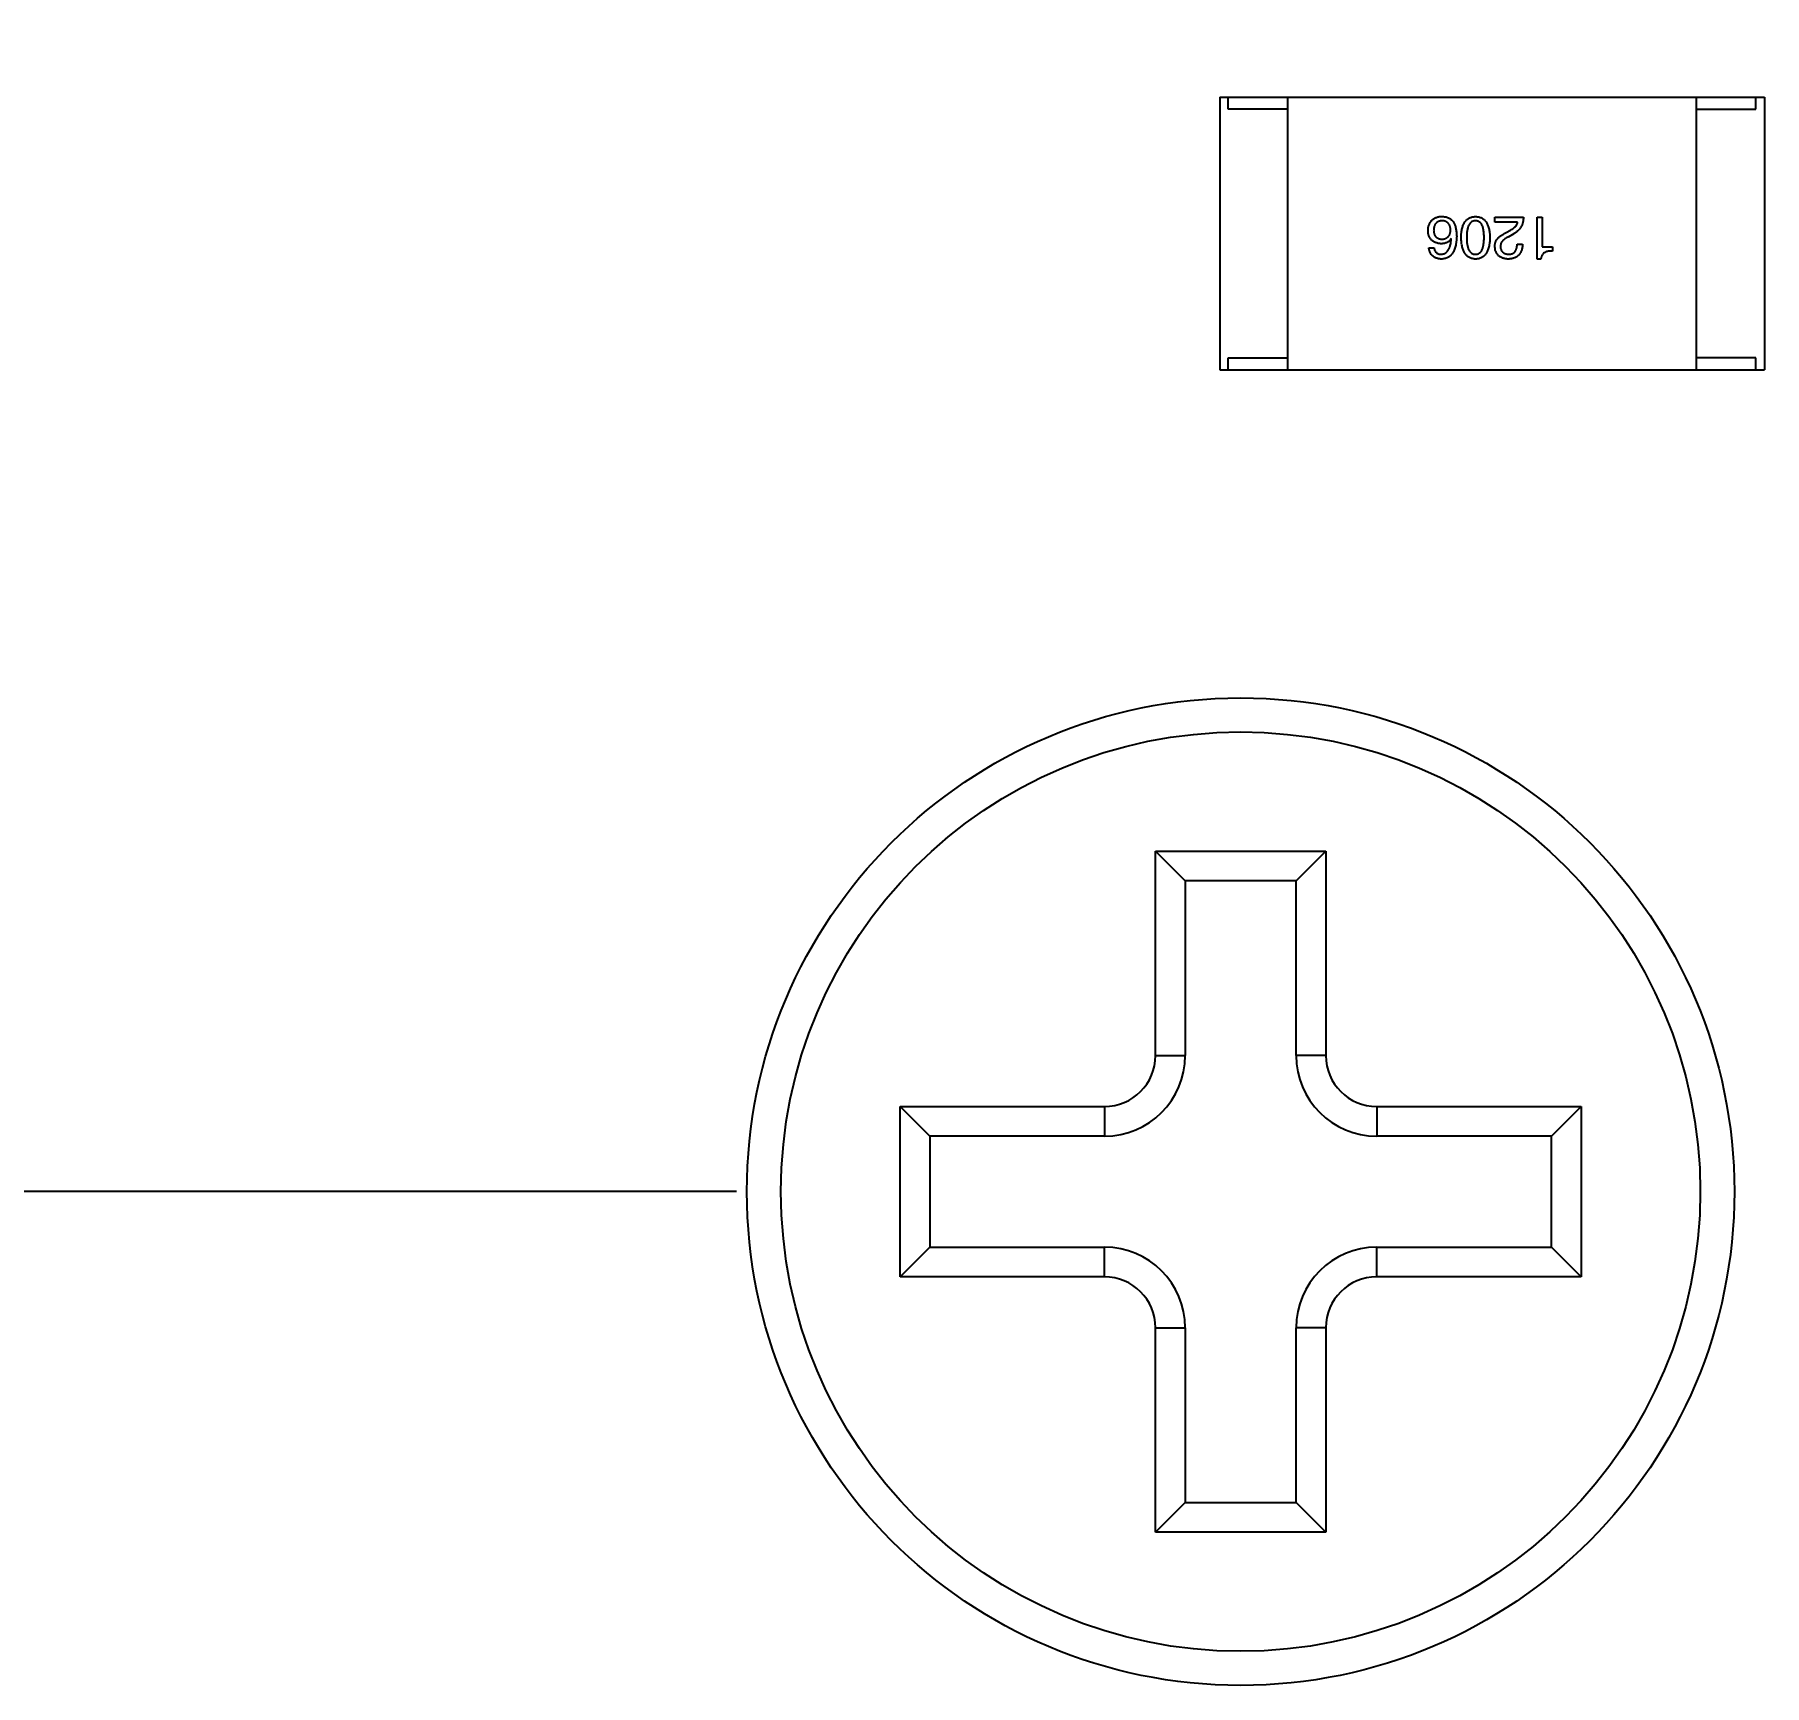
# Model space of a CAD drawing. Header units: inches. Extents: x -36 to 490, y -51 to 98.
# Drawn here: x 341.72 to 351.88, y -9.96 to -0.26 of the extents above; entities that cross this region are included whole.
import ezdxf

# ---------------------------------------------------------------- set-up
doc = ezdxf.new("R2010")
doc.units = ezdxf.units.IN
doc.header["$LTSCALE"] = 1.21
doc.header["$MEASUREMENT"] = 0
doc.header["$PDMODE"] = 3
doc.header["$PDSIZE"] = 0.3125
doc.layers.get('0').update_dxf_attribs({"linetype": 'CONTINUOUS'})
doc.layers.get('Defpoints').update_dxf_attribs({"linetype": 'CONTINUOUS'})
doc.layers.add('DIM', color=3, linetype='CONTINUOUS')
doc.styles.get("Standard").update_dxf_attribs({"font": 'txt', "width": 0.8})
doc.dimstyles.get("Standard").update_dxf_attribs({"dimtxt": 0.15625, "dimasz": 0.1875, "dimexe": 0.125, "dimexo": 0.0625, "dimgap": 0.09, "dimtad": 0, "dimtih": 1, "dimtoh": 1, "dimzin": 4, "dimdsep": 46, "dimtxsty": 'Standard', "dimblk": '_FILLED', "dimblk1": '_FILLED', "dimblk2": '_FILLED', "dimcen": 0.09, "dimazin": 1, "dimtp": 0.01, "dimtm": 0.01, "dimtfac": 1, "dimtofl": 0, "dimtmove": 0, "dimatfit": 3, "dimldrblk": '_FILLED', "dimfxl": 1, "dimtolj": 1, "dimtzin": 4, "dimarcsym": 0})

# ---------------------------------------------------------------- blocks, each defined once
blk = doc.blocks.new('_FILLED')
at = {"color": 0, "linetype": 'ByBlock'}
blk.add_solid([(0, 0), (-1, 0.1667), (-1, -0.1667)], dxfattribs=at)
blk = doc.blocks.new('*D84')
at = {"layer": 'Defpoints', "color": 0}
for p in [(345.9, 41.939), (282.734, -7.061), (345.9, -7.061)]:
    blk.add_point(p, dxfattribs=at)
at = {"layer": 'DIM', "color": 0, "lineweight": -2}
for p, q in [((345.838, 41.939), (282.609, 41.939)), ((282.734, 39.439), (282.734, 21.196)), ((282.734, -4.561), (282.734, 13.682)), ((345.838, -7.061), (282.609, -7.061))]:
    blk.add_line(p, q, dxfattribs=at)
at = {"layer": 'DIM', "color": 0, "lineweight": -2, "xscale": 2.5, "yscale": 2.5, "zscale": 2.5}
for p, rotation in [((282.734, 41.939), 90), ((282.734, -7.061), 270)]:
    blk.add_blockref('_FILLED', p, dxfattribs=dict(at, rotation=rotation))
at = {"layer": 'DIM', "color": 0, "insert": (282.734, 17.439), "char_height": 2.5, "attachment_point": 5, "rotation": 90}
blk.add_mtext('\\A1;49.00', dxfattribs=at)

msp = doc.modelspace()

# ---------------------------------------------------------------- linework, layer by layer
at = {"color": 7, "linetype": 'Continuous'}
for p, q in [((348.677, -0.633), (348.677, -2.233)), ((348.677, -0.633), (351.877, -0.633)), ((348.727, -0.703), (348.727, -0.633)), ((349.077, -0.703), (348.727, -0.703)), ((349.077, -2.233), (349.077, -0.633)), ((351.477, -2.233), (351.477, -0.633)), ((351.477, -0.703), (351.827, -0.703)), ((351.827, -0.703), (351.827, -0.633)), ((351.877, -0.633), (351.877, -2.233)), ((350.293, -1.366), (350.293, -1.338)), ((350.293, -1.338), (350.461, -1.338)), ((350.427, -1.366), (350.293, -1.366)), ((350.36, -1.428), (350.386, -1.413)), ((350.541, -1.584), (350.541, -1.338)), ((350.541, -1.338), (350.572, -1.338)), ((350.572, -1.338), (350.572, -1.511)), ((349.906, -1.518), (349.936, -1.518)), ((350.037, -1.465), (350.036, -1.463)), ((350.404, -1.435), (350.371, -1.454)), ((350.424, -1.495), (350.456, -1.495)), ((350.572, -1.511), (350.631, -1.511)), ((350.631, -1.511), (350.631, -1.536)), ((350.564, -1.584), (350.541, -1.584)), ((348.677, -2.233), (351.877, -2.233)), ((348.727, -2.233), (348.727, -2.163)), ((348.727, -2.163), (349.077, -2.163)), ((351.827, -2.163), (351.477, -2.163)), ((351.827, -2.233), (351.827, -2.163)), ((348.3, -5.061), (348.474, -5.235)), ((348.3, -6.261), (348.3, -5.061)), ((348.3, -5.061), (349.3, -5.061)), ((349.3, -5.061), (349.126, -5.235)), ((349.3, -5.061), (349.3, -6.261)), ((348.474, -5.235), (348.474, -6.261)), ((349.126, -5.235), (348.474, -5.235)), ((349.126, -6.261), (349.126, -5.235)), ((348.3, -6.261), (348.474, -6.261)), ((349.3, -6.261), (349.126, -6.261)), ((346.8, -7.561), (346.8, -6.561)), ((346.8, -6.561), (346.974, -6.735)), ((346.8, -6.561), (348, -6.561)), ((348, -6.561), (348, -6.735)), ((349.6, -6.561), (349.6, -6.735)), ((349.6, -6.561), (350.8, -6.561)), ((350.8, -6.561), (350.626, -6.735)), ((350.8, -6.561), (350.8, -7.561)), ((346.974, -6.735), (346.974, -7.387)), ((348, -6.735), (346.974, -6.735)), ((350.626, -6.735), (349.6, -6.735)), ((350.626, -7.387), (350.626, -6.735)), ((346.8, -7.561), (346.974, -7.387)), ((346.974, -7.387), (348, -7.387)), ((348, -7.561), (348, -7.387)), ((349.6, -7.561), (349.6, -7.387)), ((349.6, -7.387), (350.626, -7.387)), ((350.8, -7.561), (350.626, -7.387)), ((348, -7.561), (346.8, -7.561)), ((350.8, -7.561), (349.6, -7.561)), ((348.3, -9.061), (348.3, -7.861)), ((348.3, -7.861), (348.474, -7.861)), ((348.474, -7.861), (348.474, -8.887)), ((349.126, -8.887), (349.126, -7.861)), ((349.3, -7.861), (349.126, -7.861)), ((349.3, -7.861), (349.3, -9.061)), ((348.3, -9.061), (348.474, -8.887)), ((348.474, -8.887), (349.126, -8.887)), ((349.3, -9.061), (349.126, -8.887)), ((349.3, -9.061), (348.3, -9.061))]:
    msp.add_line(p, q, dxfattribs=at)
for radius in [2.9, 2.7]:
    msp.add_circle((348.8, -7.061), radius, dxfattribs=at)
for centre, radius, start, end in [((348, -6.261), 0.474, 270, 0), ((348, -6.261), 0.3, 270, 0), ((349.6, -6.261), 0.474, 180, 270), ((349.6, -6.261), 0.3, 180, 270), ((348, -7.861), 0.474, 0, 90), ((349.6, -7.861), 0.474, 90, 180), ((348, -7.861), 0.3, 0, 90), ((349.6, -7.861), 0.3, 90, 180)]:
    msp.add_arc(centre, radius, start, end, dxfattribs=at)
for points, knots in [([(349.901, -1.416), (349.901, -1.413), (349.901, -1.407), (349.902, -1.398), (349.904, -1.39), (349.907, -1.382), (349.91, -1.375), (349.914, -1.368), (349.919, -1.361), (349.923, -1.356), (349.925, -1.354)], [0, 0, 0, 0, 0.12904, 0.253809, 0.377066, 0.499122, 0.621469, 0.744665, 0.870607, 1, 1, 1, 1]), ([(349.978, -1.493), (349.975, -1.493), (349.97, -1.493), (349.961, -1.491), (349.953, -1.489), (349.946, -1.487), (349.939, -1.484), (349.932, -1.48), (349.927, -1.476), (349.921, -1.471), (349.917, -1.466), (349.913, -1.46), (349.909, -1.454), (349.906, -1.448), (349.904, -1.44), (349.902, -1.433), (349.901, -1.424), (349.901, -1.419), (349.901, -1.416)], [0, 0, 0, 0, 0.074228, 0.144548, 0.211288, 0.274576, 0.335162, 0.393915, 0.450599, 0.506657, 0.562409, 0.618617, 0.676096, 0.735061, 0.79654, 0.860906, 0.928473, 1, 1, 1, 1]), ([(349.925, -1.354), (349.927, -1.352), (349.93, -1.349), (349.936, -1.344), (349.942, -1.341), (349.95, -1.338), (349.958, -1.336), (349.967, -1.334), (349.976, -1.333), (349.983, -1.334), (349.987, -1.334)], [0, 0, 0, 0, 0.105033, 0.21147, 0.321511, 0.438526, 0.563605, 0.698055, 0.843218, 1, 1, 1, 1]), ([(349.981, -1.358), (349.979, -1.358), (349.976, -1.359), (349.971, -1.36), (349.966, -1.361), (349.961, -1.363), (349.957, -1.365), (349.953, -1.367), (349.95, -1.37), (349.947, -1.374), (349.944, -1.377), (349.941, -1.381), (349.939, -1.386), (349.937, -1.391), (349.936, -1.396), (349.935, -1.402), (349.934, -1.408), (349.934, -1.412), (349.933, -1.414)], [0, 0, 0, 0, 0.066682, 0.130303, 0.190802, 0.248749, 0.30534, 0.361219, 0.415721, 0.471765, 0.528279, 0.586428, 0.64659, 0.710143, 0.776461, 0.846692, 0.921137, 1, 1, 1, 1]), ([(349.933, -1.414), (349.934, -1.416), (349.934, -1.42), (349.935, -1.426), (349.936, -1.431), (349.937, -1.436), (349.939, -1.441), (349.941, -1.445), (349.944, -1.449), (349.947, -1.453), (349.95, -1.456), (349.954, -1.458), (349.958, -1.461), (349.962, -1.463), (349.967, -1.464), (349.972, -1.465), (349.977, -1.466), (349.981, -1.466), (349.983, -1.466)], [0, 0, 0, 0, 0.076288, 0.14871, 0.216387, 0.281386, 0.342528, 0.402111, 0.4591, 0.514852, 0.569974, 0.625644, 0.682226, 0.740156, 0.800362, 0.863471, 0.930116, 1, 1, 1, 1]), ([(350.033, -1.413), (350.033, -1.411), (350.033, -1.407), (350.032, -1.4), (350.031, -1.395), (350.029, -1.39), (350.027, -1.385), (350.025, -1.38), (350.022, -1.376), (350.019, -1.373), (350.015, -1.369), (350.012, -1.367), (350.007, -1.364), (350.003, -1.362), (349.998, -1.36), (349.993, -1.359), (349.987, -1.358), (349.983, -1.358), (349.981, -1.358)], [0, 0, 0, 0, 0.076467, 0.148148, 0.216496, 0.280559, 0.342274, 0.401168, 0.458322, 0.514073, 0.569257, 0.62465, 0.68124, 0.739113, 0.799947, 0.862804, 0.929597, 1, 1, 1, 1]), ([(349.983, -1.466), (349.985, -1.466), (349.988, -1.466), (349.994, -1.465), (349.999, -1.464), (350.004, -1.462), (350.008, -1.461), (350.012, -1.458), (350.016, -1.455), (350.019, -1.452), (350.022, -1.449), (350.025, -1.445), (350.027, -1.44), (350.029, -1.436), (350.031, -1.431), (350.032, -1.425), (350.033, -1.419), (350.033, -1.415), (350.033, -1.413)], [0, 0, 0, 0, 0.070453, 0.136523, 0.199866, 0.260392, 0.318446, 0.374657, 0.430182, 0.485556, 0.541071, 0.598396, 0.657208, 0.718642, 0.783247, 0.851631, 0.923928, 1, 1, 1, 1]), ([(349.987, -1.334), (349.99, -1.334), (349.997, -1.334), (350.006, -1.336), (350.016, -1.339), (350.024, -1.342), (350.032, -1.347), (350.039, -1.353), (350.045, -1.359), (350.049, -1.364), (350.051, -1.366)], [0, 0, 0, 0, 0.137449, 0.267856, 0.393219, 0.514735, 0.63397, 0.753734, 0.874967, 1, 1, 1, 1]), ([(350.051, -1.366), (350.052, -1.369), (350.055, -1.374), (350.059, -1.383), (350.062, -1.393), (350.064, -1.403), (350.066, -1.414), (350.068, -1.426), (350.069, -1.438), (350.069, -1.447), (350.069, -1.451)], [0, 0, 0, 0, 0.101889, 0.209155, 0.322694, 0.442863, 0.569758, 0.70479, 0.848502, 1, 1, 1, 1]), ([(350.095, -1.457), (350.095, -1.452), (350.095, -1.442), (350.097, -1.428), (350.099, -1.415), (350.101, -1.404), (350.104, -1.393), (350.108, -1.382), (350.112, -1.373), (350.117, -1.365), (350.123, -1.358), (350.129, -1.351), (350.136, -1.346), (350.144, -1.342), (350.152, -1.338), (350.16, -1.336), (350.17, -1.334), (350.176, -1.334), (350.18, -1.334)], [0, 0, 0, 0, 0.08769, 0.170218, 0.24749, 0.319818, 0.387758, 0.451391, 0.511445, 0.568185, 0.622681, 0.67526, 0.726746, 0.778428, 0.830764, 0.884397, 0.940866, 1, 1, 1, 1]), ([(350.18, -1.358), (350.178, -1.358), (350.173, -1.359), (350.167, -1.36), (350.162, -1.362), (350.157, -1.365), (350.152, -1.368), (350.148, -1.373), (350.144, -1.378), (350.14, -1.384), (350.137, -1.39), (350.135, -1.397), (350.133, -1.405), (350.131, -1.414), (350.129, -1.424), (350.128, -1.434), (350.128, -1.445), (350.128, -1.453), (350.128, -1.457)], [0, 0, 0, 0, 0.050879, 0.099377, 0.146973, 0.193618, 0.240619, 0.289461, 0.34047, 0.395283, 0.453059, 0.515633, 0.582666, 0.655287, 0.732971, 0.815933, 0.905166, 1, 1, 1, 1]), ([(350.18, -1.334), (350.183, -1.334), (350.189, -1.334), (350.199, -1.336), (350.208, -1.338), (350.216, -1.342), (350.223, -1.346), (350.23, -1.351), (350.236, -1.358), (350.242, -1.365), (350.247, -1.373), (350.251, -1.382), (350.255, -1.393), (350.258, -1.404), (350.261, -1.415), (350.263, -1.428), (350.264, -1.442), (350.264, -1.452), (350.264, -1.457)], [0, 0, 0, 0, 0.059135, 0.115606, 0.169241, 0.221578, 0.273261, 0.324749, 0.377329, 0.431642, 0.488541, 0.548597, 0.612232, 0.680174, 0.752504, 0.829777, 0.912307, 1, 1, 1, 1]), ([(350.23, -1.457), (350.23, -1.453), (350.23, -1.445), (350.229, -1.434), (350.228, -1.423), (350.227, -1.414), (350.225, -1.405), (350.223, -1.397), (350.221, -1.389), (350.218, -1.383), (350.214, -1.377), (350.211, -1.372), (350.206, -1.368), (350.202, -1.364), (350.197, -1.362), (350.191, -1.36), (350.186, -1.358), (350.182, -1.358), (350.18, -1.358)], [0, 0, 0, 0, 0.096457, 0.187288, 0.27178, 0.350132, 0.423455, 0.491343, 0.554037, 0.612253, 0.666313, 0.717038, 0.764921, 0.811214, 0.856775, 0.902988, 0.950234, 1, 1, 1, 1]), ([(350.386, -1.413), (350.389, -1.411), (350.395, -1.408), (350.402, -1.403), (350.409, -1.397), (350.415, -1.391), (350.42, -1.385), (350.423, -1.379), (350.426, -1.373), (350.427, -1.369), (350.427, -1.366)], [0, 0, 0, 0, 0.158292, 0.304606, 0.440272, 0.565336, 0.681745, 0.791834, 0.896966, 1, 1, 1, 1]), ([(350.461, -1.338), (350.461, -1.34), (350.461, -1.346), (350.46, -1.354), (350.459, -1.361), (350.457, -1.369), (350.455, -1.376), (350.453, -1.383), (350.45, -1.389), (350.446, -1.395), (350.443, -1.401), (350.438, -1.407), (350.434, -1.412), (350.429, -1.417), (350.423, -1.422), (350.417, -1.427), (350.411, -1.431), (350.406, -1.433), (350.404, -1.435)], [0, 0, 0, 0, 0.069512, 0.136307, 0.201431, 0.265186, 0.327322, 0.388242, 0.448098, 0.507757, 0.566952, 0.626243, 0.686026, 0.745963, 0.807549, 0.869906, 0.934172, 1, 1, 1, 1]), ([(349.978, -1.584), (349.976, -1.583), (349.971, -1.583), (349.963, -1.582), (349.956, -1.58), (349.949, -1.578), (349.943, -1.576), (349.938, -1.573), (349.932, -1.569), (349.928, -1.565), (349.923, -1.561), (349.919, -1.556), (349.916, -1.551), (349.913, -1.545), (349.911, -1.539), (349.909, -1.532), (349.907, -1.525), (349.906, -1.521), (349.906, -1.518)], [0, 0, 0, 0, 0.073784, 0.144317, 0.211047, 0.274818, 0.336501, 0.395724, 0.453465, 0.510016, 0.566585, 0.622844, 0.680328, 0.739335, 0.800408, 0.863904, 0.93053, 1, 1, 1, 1]), ([(349.936, -1.518), (349.937, -1.521), (349.938, -1.527), (349.941, -1.534), (349.945, -1.541), (349.95, -1.546), (349.956, -1.55), (349.963, -1.553), (349.97, -1.555), (349.976, -1.555), (349.978, -1.555)], [0, 0, 0, 0, 0.1439, 0.274233, 0.394478, 0.509388, 0.621911, 0.738504, 0.863414, 1, 1, 1, 1]), ([(350.069, -1.451), (350.068, -1.456), (350.068, -1.467), (350.067, -1.481), (350.065, -1.495), (350.062, -1.508), (350.059, -1.52), (350.055, -1.53), (350.05, -1.54), (350.045, -1.549), (350.039, -1.557), (350.032, -1.564), (350.025, -1.57), (350.017, -1.575), (350.008, -1.578), (349.999, -1.581), (349.989, -1.583), (349.982, -1.583), (349.978, -1.584)], [0, 0, 0, 0, 0.087517, 0.169686, 0.246944, 0.319347, 0.387088, 0.450961, 0.511075, 0.567974, 0.622351, 0.675039, 0.726853, 0.778688, 0.83093, 0.884738, 0.941043, 1, 1, 1, 1]), ([(350.036, -1.463), (350.034, -1.466), (350.032, -1.47), (350.026, -1.477), (350.02, -1.482), (350.013, -1.486), (350.006, -1.489), (349.997, -1.492), (349.988, -1.493), (349.982, -1.493), (349.978, -1.493)], [0, 0, 0, 0, 0.122276, 0.239997, 0.35611, 0.473903, 0.59404, 0.720428, 0.855383, 1, 1, 1, 1]), ([(349.978, -1.555), (349.981, -1.555), (349.985, -1.554), (349.991, -1.553), (349.997, -1.551), (350.002, -1.548), (350.007, -1.545), (350.012, -1.541), (350.016, -1.536), (350.02, -1.531), (350.023, -1.525), (350.027, -1.518), (350.029, -1.511), (350.032, -1.503), (350.034, -1.494), (350.035, -1.485), (350.036, -1.475), (350.037, -1.468), (350.037, -1.465)], [0, 0, 0, 0, 0.054741, 0.107075, 0.158339, 0.208382, 0.258772, 0.310045, 0.362765, 0.417822, 0.475982, 0.537466, 0.602901, 0.673037, 0.747247, 0.826291, 0.910782, 1, 1, 1, 1]), ([(350.18, -1.584), (350.176, -1.583), (350.17, -1.583), (350.161, -1.581), (350.152, -1.579), (350.144, -1.575), (350.137, -1.57), (350.13, -1.565), (350.124, -1.558), (350.118, -1.55), (350.113, -1.542), (350.108, -1.533), (350.105, -1.522), (350.102, -1.511), (350.099, -1.499), (350.097, -1.486), (350.096, -1.471), (350.095, -1.462), (350.095, -1.457)], [0, 0, 0, 0, 0.057415, 0.112361, 0.16496, 0.216437, 0.267441, 0.318839, 0.371478, 0.426325, 0.483626, 0.544235, 0.608673, 0.677374, 0.750405, 0.828394, 0.911525, 1, 1, 1, 1]), ([(350.128, -1.457), (350.128, -1.461), (350.128, -1.468), (350.128, -1.479), (350.129, -1.49), (350.131, -1.499), (350.133, -1.508), (350.135, -1.516), (350.137, -1.524), (350.14, -1.53), (350.144, -1.536), (350.148, -1.541), (350.152, -1.545), (350.157, -1.549), (350.162, -1.552), (350.167, -1.554), (350.173, -1.555), (350.178, -1.555), (350.18, -1.555)], [0, 0, 0, 0, 0.095719, 0.185854, 0.269738, 0.347952, 0.420315, 0.487894, 0.550245, 0.608186, 0.662454, 0.713283, 0.761375, 0.808209, 0.854301, 0.901312, 0.949396, 1, 1, 1, 1]), ([(350.18, -1.555), (350.182, -1.555), (350.186, -1.555), (350.191, -1.554), (350.197, -1.552), (350.202, -1.549), (350.206, -1.545), (350.211, -1.541), (350.214, -1.536), (350.218, -1.53), (350.221, -1.524), (350.223, -1.516), (350.225, -1.508), (350.227, -1.499), (350.228, -1.49), (350.229, -1.479), (350.23, -1.468), (350.23, -1.461), (350.23, -1.457)], [0, 0, 0, 0, 0.049764, 0.097007, 0.143217, 0.188577, 0.235116, 0.282997, 0.333719, 0.387776, 0.445989, 0.508679, 0.576563, 0.649481, 0.728235, 0.812722, 0.903548, 1, 1, 1, 1]), ([(350.264, -1.457), (350.264, -1.462), (350.264, -1.472), (350.263, -1.486), (350.261, -1.499), (350.258, -1.511), (350.255, -1.523), (350.251, -1.533), (350.247, -1.543), (350.242, -1.551), (350.236, -1.559), (350.23, -1.565), (350.223, -1.571), (350.216, -1.575), (350.208, -1.579), (350.199, -1.582), (350.189, -1.583), (350.183, -1.583), (350.18, -1.584)], [0, 0, 0, 0, 0.088823, 0.172287, 0.250296, 0.323438, 0.392244, 0.456221, 0.516635, 0.573871, 0.628, 0.680335, 0.731489, 0.782557, 0.834044, 0.886738, 0.942089, 1, 1, 1, 1]), ([(350.293, -1.51), (350.293, -1.508), (350.293, -1.504), (350.294, -1.498), (350.295, -1.492), (350.296, -1.486), (350.299, -1.48), (350.301, -1.475), (350.305, -1.469), (350.309, -1.464), (350.313, -1.459), (350.318, -1.454), (350.324, -1.449), (350.33, -1.445), (350.337, -1.44), (350.344, -1.436), (350.352, -1.432), (350.357, -1.429), (350.36, -1.428)], [0, 0, 0, 0, 0.055083, 0.109453, 0.162685, 0.21614, 0.26961, 0.324284, 0.380202, 0.437433, 0.497084, 0.559152, 0.624288, 0.692446, 0.763862, 0.838743, 0.917269, 1, 1, 1, 1]), ([(350.371, -1.584), (350.368, -1.583), (350.362, -1.583), (350.354, -1.582), (350.346, -1.58), (350.339, -1.578), (350.332, -1.575), (350.326, -1.571), (350.32, -1.568), (350.315, -1.563), (350.31, -1.558), (350.306, -1.553), (350.303, -1.547), (350.3, -1.541), (350.297, -1.534), (350.295, -1.526), (350.294, -1.518), (350.294, -1.513), (350.293, -1.51)], [0, 0, 0, 0, 0.074847, 0.14558, 0.212628, 0.276599, 0.337792, 0.396608, 0.453638, 0.509854, 0.565589, 0.621545, 0.678777, 0.737222, 0.798388, 0.862259, 0.929312, 1, 1, 1, 1]), ([(350.371, -1.454), (350.369, -1.455), (350.365, -1.457), (350.36, -1.46), (350.355, -1.463), (350.35, -1.467), (350.346, -1.47), (350.342, -1.473), (350.339, -1.477), (350.336, -1.48), (350.333, -1.484), (350.331, -1.488), (350.329, -1.492), (350.328, -1.495), (350.327, -1.499), (350.326, -1.503), (350.326, -1.507), (350.326, -1.51), (350.326, -1.511)], [0, 0, 0, 0, 0.084365, 0.165386, 0.24176, 0.314729, 0.38433, 0.449952, 0.513164, 0.5734, 0.630824, 0.68644, 0.740136, 0.792605, 0.844515, 0.896112, 0.947763, 1, 1, 1, 1]), ([(350.326, -1.511), (350.326, -1.513), (350.327, -1.516), (350.327, -1.521), (350.329, -1.526), (350.33, -1.53), (350.332, -1.534), (350.334, -1.537), (350.337, -1.54), (350.34, -1.543), (350.343, -1.546), (350.347, -1.548), (350.351, -1.55), (350.355, -1.552), (350.359, -1.553), (350.364, -1.554), (350.37, -1.555), (350.373, -1.555), (350.375, -1.555)], [0, 0, 0, 0, 0.069456, 0.136175, 0.198596, 0.258993, 0.316838, 0.37342, 0.428889, 0.48454, 0.540119, 0.597644, 0.65702, 0.718534, 0.783117, 0.851564, 0.923888, 1, 1, 1, 1]), ([(350.456, -1.495), (350.456, -1.498), (350.456, -1.505), (350.454, -1.515), (350.453, -1.524), (350.45, -1.533), (350.447, -1.54), (350.443, -1.548), (350.439, -1.554), (350.434, -1.56), (350.428, -1.565), (350.422, -1.57), (350.415, -1.574), (350.408, -1.577), (350.399, -1.58), (350.391, -1.582), (350.381, -1.583), (350.375, -1.583), (350.371, -1.584)], [0, 0, 0, 0, 0.074935, 0.145873, 0.212498, 0.27598, 0.33603, 0.394042, 0.450372, 0.505546, 0.560812, 0.616481, 0.673265, 0.732328, 0.7938, 0.858943, 0.92718, 1, 1, 1, 1]), ([(350.375, -1.555), (350.377, -1.555), (350.381, -1.555), (350.386, -1.554), (350.392, -1.553), (350.396, -1.551), (350.401, -1.549), (350.405, -1.547), (350.408, -1.544), (350.412, -1.54), (350.414, -1.536), (350.417, -1.531), (350.419, -1.526), (350.421, -1.521), (350.422, -1.515), (350.423, -1.509), (350.424, -1.502), (350.424, -1.497), (350.424, -1.495)], [0, 0, 0, 0, 0.065945, 0.127767, 0.186553, 0.242898, 0.297728, 0.351599, 0.404854, 0.459191, 0.515338, 0.573322, 0.634405, 0.698538, 0.767039, 0.84022, 0.917406, 1, 1, 1, 1]), ([(350.631, -1.536), (350.629, -1.536), (350.624, -1.536), (350.617, -1.536), (350.61, -1.537), (350.604, -1.538), (350.598, -1.539), (350.593, -1.541), (350.588, -1.544), (350.584, -1.546), (350.58, -1.549), (350.576, -1.553), (350.573, -1.557), (350.57, -1.562), (350.568, -1.567), (350.566, -1.572), (350.565, -1.578), (350.564, -1.582), (350.564, -1.584)], [0, 0, 0, 0, 0.080662, 0.15593, 0.227718, 0.294732, 0.358439, 0.419473, 0.476988, 0.533074, 0.588133, 0.642473, 0.69686, 0.752836, 0.81038, 0.870689, 0.933341, 1, 1, 1, 1])]:
    msp.add_open_spline(points, degree=3, knots=knots, dxfattribs=at)

# ---------------------------------------------------------------- dimensions: what is measured, and where the dimension line sits
at = {"layer": 'DIM'}
dim = msp.add_linear_dim(base=(282.734, -7.061), p1=(345.9, 41.939), p2=(345.9, -7.061), angle=90, dimstyle='Standard', override={"dimtxt": 2.5, "dimasz": 2.5, "dimtih": 0, "dimtoh": 0, "dimzin": 0, "dimcen": 0.198, "dimadec": 0, "dimazin": 0, "dimtp": 0, "dimtm": 0, "dimtdec": 4, "dimtzin": 0}, dxfattribs=at)
dim.commit()
dim.dimension.update_dxf_attribs({"geometry": '*D84', "text_midpoint": (282.734, 17.439)})

doc.saveas('drawing.dxf')
